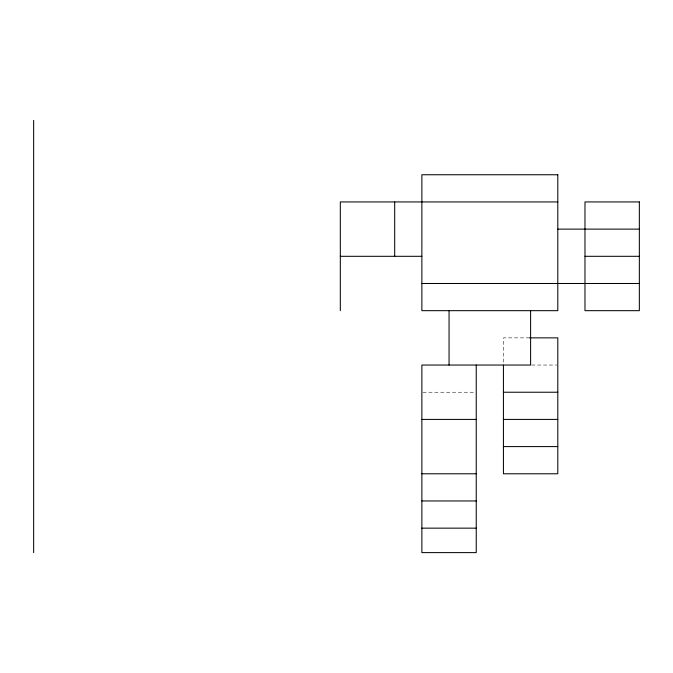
<?xml version="1.0" encoding="UTF-8"?>
<svg xmlns="http://www.w3.org/2000/svg" width="673" height="673" viewBox="0 0 673 673"><rect width="100%" height="100%" fill="white"/><g stroke="black" fill="none" stroke-linecap="round" stroke-linejoin="round"><path stroke-width="0.5" stroke-dasharray="3.37 2.52" d="M529.567 337.863L503.429 337.863L503.429 362.949M531.653 365.044L556.748 365.044M422.913 392.233L475.197 392.233"/><path stroke-width="1.01" d="M557.799 201.934L340.319 201.934L340.319 310.674M557.799 229.123L639.35 229.123M340.319 256.304L421.87 256.304M584.98 256.304L639.35 256.304M421.87 283.493L639.35 283.493M529.567 337.863L557.799 337.863L557.799 473.784L503.429 473.784L503.429 365.044M503.429 392.233L557.799 392.233M421.87 419.414L476.24 419.414M503.429 419.414L557.799 419.414M503.429 446.594L557.799 446.594M421.87 473.784L476.24 473.784M421.87 500.964L476.24 500.964M421.87 528.154L476.24 528.154M530.61 310.674L530.61 365.044L421.87 365.044L421.87 552.617L476.24 552.617L476.24 365.044M449.059 310.674L449.059 365.044M394.689 201.934L394.689 256.304M33.65 120.383L33.65 552.617M557.799 174.753L421.87 174.753L421.87 310.674L557.799 310.674L557.799 174.753M639.35 201.934L584.98 201.934L584.98 310.674L639.35 310.674L639.35 201.934"/></g></svg>
